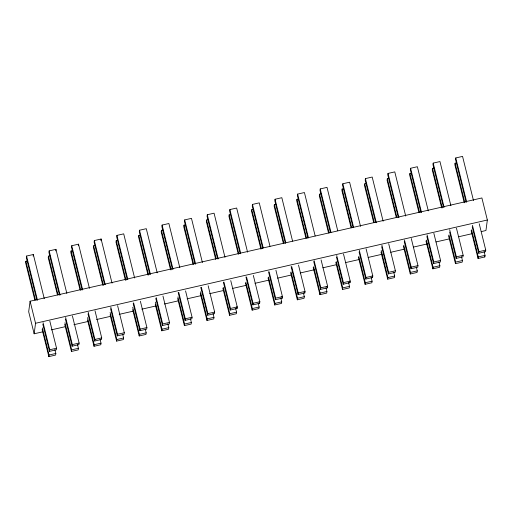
<?xml version="1.0" encoding="UTF-8"?>
<svg xmlns="http://www.w3.org/2000/svg" width="513" height="513" viewBox="0 0 513 513"><rect width="100%" height="100%" fill="white"/><g stroke="black" fill="none" stroke-linecap="round" stroke-linejoin="round"><path stroke-width="0.77" d="M27.369 260.963L25.862 261.309L25.65 262.887L34.852 300.067M44.265 298.649L33.339 254.499L26.561 256.051L26.355 257.629L36.898 300.227M33.127 256.077L33.339 254.499M481.265 231.594L485.946 230.523L487.35 220.006L481.893 197.954L30.087 301.221L28.683 311.737L34.14 333.79L42.726 331.828M34.14 333.79L35.551 323.273L30.087 301.221M49.96 255.801L48.453 256.147L48.241 257.725L57.443 294.898M66.857 293.487L55.93 249.337L49.152 250.889L48.94 252.467L59.482 295.065M55.718 250.915L55.93 249.337M54.872 349.61L55.834 353.476L55.622 355.054L48.844 356.606L49.056 355.028L42.348 327.922M49.825 321.112L56.533 348.218L56.321 349.795L49.543 351.347L49.755 349.77L43.047 322.658M72.545 250.639L71.044 250.979L70.832 252.556L80.028 289.736M89.448 288.325L78.521 244.175L71.743 245.721L71.531 247.298L82.074 289.903M78.309 245.753L78.521 244.175M77.463 344.441L78.418 348.314L78.213 349.892L71.435 351.443L71.647 349.866L64.933 322.754M72.416 315.95L79.124 343.056L78.912 344.633L72.134 346.185L72.346 344.608L65.638 317.496M95.136 245.477L93.629 245.817L93.417 247.394L102.812 285.35M112.039 283.157L101.112 239.013L94.334 240.559L94.123 242.136L104.665 284.734M100.901 240.591L101.112 239.013M100.054 339.279L101.01 343.152L100.798 344.73L94.026 346.281L94.232 344.704L87.524 317.592M95.008 310.782L101.715 337.894L101.503 339.471L94.725 341.023L94.937 339.446L88.23 312.334M117.727 240.308L116.22 240.655L116.009 242.232L125.403 280.188M134.624 277.995L123.704 233.845L116.926 235.396L116.714 236.974L127.256 279.572M122.645 334.117L123.601 337.99L123.389 339.568L116.611 341.113L116.823 339.535L110.115 312.43M117.592 305.62L124.306 332.732L124.095 334.309L117.317 335.855L117.528 334.277L110.821 307.172M140.318 235.146L138.811 235.493L138.6 237.07L147.994 275.019M157.215 272.833L146.288 228.683L139.517 230.234L139.305 231.812L149.847 274.41M145.23 328.955L146.192 332.828L145.981 334.405L139.203 335.951L139.414 334.373L132.707 307.268M140.376 301.234L146.898 327.563L146.686 329.147L139.908 330.693L140.12 329.115L133.598 302.779M162.91 229.984L161.403 230.331L161.191 231.908L170.585 269.857M179.806 267.671L168.88 223.521L162.102 225.066L161.896 226.65L172.439 269.248M167.822 323.786L168.783 327.66L168.572 329.237L161.794 330.789L162.005 329.211L155.298 302.099M162.967 296.072L169.482 322.401L169.271 323.979L162.499 325.531L162.704 323.953L156.189 297.617M185.501 224.822L183.994 225.162L183.782 226.74L193.17 264.695M202.398 262.509L191.471 218.358L184.693 219.904L184.481 221.481L195.023 264.086M190.413 318.624L191.375 322.497L191.163 324.075L184.385 325.627L184.597 324.049L177.889 296.937M185.559 290.903L192.074 317.239L191.862 318.817L185.084 320.368L185.296 318.791L178.781 292.455M208.086 219.654L206.579 220L206.373 221.578L215.761 259.533M224.989 257.34L214.062 213.19L207.284 214.742L207.072 216.319L217.615 258.918M213.004 313.462L213.959 317.335L213.748 318.913L206.976 320.458L207.188 318.881L200.474 291.775M208.15 285.741L214.665 312.077L214.453 313.655L207.675 315.2L207.887 313.623L201.372 287.293M230.677 214.492L229.17 214.838L228.958 216.415L238.353 254.365M247.58 252.178L236.653 208.028L229.875 209.58L229.664 211.157L240.206 253.755M235.595 308.3L236.551 312.173L236.339 313.751L229.561 315.296L229.773 313.719L223.258 287.383M230.741 280.579L237.256 306.915L237.044 308.493L230.266 310.038L230.478 308.46L223.963 282.124M253.268 209.33L251.761 209.676L251.55 211.253L260.944 249.203M269.979 246.24L259.245 202.866L252.467 204.418L252.255 205.995L262.797 248.593M258.186 303.132L259.142 307.005L258.93 308.582L252.152 310.134L252.364 308.557L245.849 282.221M253.326 275.417L259.847 301.747L259.636 303.324L252.858 304.876L253.069 303.298L246.548 276.962M275.859 204.168L274.352 204.507L274.141 206.085L283.343 243.265M292.564 241.078L281.829 197.704L275.058 199.249L274.846 200.827L285.388 243.431M280.771 297.97L281.733 301.843L281.522 303.42L274.744 304.972L274.955 303.395L268.44 277.058M275.917 270.248L282.432 296.585L282.227 298.162L275.449 299.714L275.661 298.136L269.139 271.8M298.451 198.999L296.944 199.345L296.732 200.923L305.934 238.103M315.155 235.916L304.421 192.542L297.643 194.087L297.437 195.665L307.98 238.263M303.363 292.808L304.324 296.681L304.113 298.258L297.335 299.81L297.546 298.233L291.031 271.896M298.508 265.086L305.023 291.422L304.812 293L298.04 294.545L298.245 292.968L291.73 266.638M321.035 193.837L319.535 194.183L319.323 195.761L328.525 232.94M337.746 230.747L327.012 187.373L320.234 188.925L320.022 190.503L330.372 232.325M325.954 287.646L326.909 291.519L326.704 293.096L319.926 294.642L320.138 293.064L313.616 266.734M321.1 259.924L327.615 286.26L327.403 287.838L320.625 289.383L320.837 287.806L314.129 260.7M343.627 188.675L342.12 189.021L341.915 190.599L351.11 227.772M360.53 226.361L349.603 182.211L342.825 183.763L342.613 185.34L352.963 227.163M348.545 282.483L349.5 286.35L349.289 287.934L342.517 289.479L342.722 287.902L336.207 261.566M343.498 253.986L350.206 281.092L349.994 282.669L343.216 284.221L343.428 282.644L336.72 255.538M366.218 183.513L364.711 183.853L364.499 185.437L373.701 222.61M383.121 221.199L372.194 177.049L365.416 178.595L365.205 180.172L375.554 222.001M371.136 277.315L372.092 281.188L371.88 282.766L365.102 284.317L365.314 282.74L358.799 256.404M366.09 248.824L372.797 275.93L372.585 277.507L365.807 279.059L366.019 277.482L359.312 250.37M388.809 178.351L387.302 178.691L387.091 180.268L396.293 217.448M405.706 216.031L394.786 171.887L388.008 173.432L387.796 175.01L398.338 217.608M393.727 272.153L394.683 276.026L394.471 277.604L387.693 279.155L387.905 277.578L381.197 250.466M388.674 243.656L395.388 270.768L395.177 272.345L388.399 273.897L388.61 272.32L381.903 245.208M411.4 173.182L409.893 173.529L409.682 175.106L418.884 212.286M428.297 210.869L417.37 166.719L410.599 168.27L410.387 169.848L420.929 212.446M416.312 266.991L417.274 270.864L417.063 272.441L410.285 273.987L410.496 272.409L403.789 245.304M411.266 238.494L417.973 265.606L417.768 267.183L410.99 268.729L411.202 267.151L404.488 240.046M433.992 168.02L432.485 168.367L432.273 169.944L441.667 207.893M450.889 205.707L439.962 161.557L433.184 163.108L432.972 164.686L443.514 207.284M438.904 261.829L439.865 265.702L439.654 267.279L432.876 268.825L433.087 267.247L426.38 240.142M433.857 233.332L440.564 260.444L440.353 262.021L433.581 263.567L433.786 261.989L427.079 234.883M456.576 162.858L455.076 163.205L454.864 164.782L464.252 202.731M473.48 200.545L462.553 156.394L455.775 157.946L455.563 159.524L466.105 202.122M461.495 256.66L462.45 260.533L462.245 262.111L455.467 263.663L455.679 262.085L448.965 234.973M456.448 228.17L463.156 255.275L462.944 256.853L456.166 258.405L456.378 256.827L449.67 229.715M484.086 251.498L485.041 255.371L484.83 256.949L478.058 258.501L478.263 256.923L471.556 229.811M479.232 223.777L485.747 250.113L485.535 251.691L478.757 253.242L478.969 251.665L472.454 225.329M35.551 323.273L487.35 220.006M51.306 329.865L65.356 326.659M73.936 324.697L88.762 321.305M96.566 319.522L110.616 316.309M119.196 314.347L133.239 311.141M141.825 309.179L155.869 305.966M164.455 304.004L178.498 300.798M187.085 298.835L201.128 295.623M209.714 293.66L223.758 290.448M232.344 288.486L246.387 285.279M254.974 283.317L269.017 280.104M277.597 278.142L291.647 274.93M300.227 272.974L314.277 269.761M322.857 267.799L336.906 264.586M345.486 262.624L359.536 259.418M368.116 257.455L382.159 254.243M390.746 252.281L404.789 249.068M413.375 247.106L427.419 243.899M436.005 241.937L449.273 238.904M458.635 236.762L471.896 233.729M49.755 349.77L56.533 348.218M72.346 344.608L79.124 343.056M94.937 339.446L101.715 337.894M117.528 334.277L124.306 332.732M140.12 329.115L146.898 327.563M162.704 323.953L169.482 322.401M185.296 318.791L192.074 317.239M207.887 313.623L214.665 312.077M230.478 308.46L237.256 306.915M253.069 303.298L259.847 301.747M275.661 298.136L282.432 296.585M298.245 292.968L305.023 291.422M320.837 287.806L327.615 286.26M343.428 282.644L350.206 281.092M366.019 277.482L372.797 275.93M388.61 272.32L395.388 270.768M411.202 267.151L417.973 265.606M433.786 261.989L440.564 260.444M456.378 256.827L463.156 255.275M478.969 251.665L485.747 250.113M49.056 355.028L55.834 353.476M71.647 349.866L78.418 348.314M94.232 344.704L101.01 343.152M116.823 339.535L123.601 337.99M139.414 334.373L146.192 332.828M162.005 329.211L168.783 327.66M184.597 324.049L191.375 322.497M207.188 318.881L213.959 317.335M229.773 313.719L236.551 312.173M252.364 308.557L259.142 307.005M274.955 303.395L281.733 301.843M297.546 298.233L304.324 296.681M320.138 293.064L326.909 291.519M342.722 287.902L349.5 286.35M365.314 282.74L372.092 281.188M387.905 277.578L394.683 276.026M410.496 272.409L417.274 270.864M433.087 267.247L439.865 265.702M455.679 262.085L462.45 260.533M478.263 256.923L485.041 255.371M484.452 255.403L484.83 256.949M455.775 157.946L466.702 202.09M472.242 226.906L478.757 253.242M455.076 163.205L464.849 202.706M471.152 230.613L478.058 258.501M433.184 163.108L444.111 207.258M449.651 232.068L456.166 258.405M432.485 168.367L442.257 207.868M448.567 235.781L455.467 263.663M410.599 168.27L421.519 212.42M426.867 236.461L433.581 263.567M409.893 173.529L419.474 212.254M425.976 240.943L432.876 268.825M388.008 173.432L398.934 217.583M404.276 241.623L410.99 268.729M387.302 178.691L396.889 217.422M403.385 246.105L410.285 273.987M365.416 178.595L376.343 222.745M381.691 246.785L388.399 273.897M364.711 183.853L374.298 222.584M380.986 252.043L387.693 279.155M372.201 275.962L372.585 277.507M342.825 183.763L353.56 227.137M359.1 251.947L365.807 279.059M342.12 189.021L351.706 227.746M358.395 257.205L365.102 284.317M349.61 281.124L349.994 282.669M320.234 188.925L330.968 232.299M336.509 257.116L343.216 284.221M319.535 194.183L329.115 232.908M335.803 262.374L342.517 289.479M327.018 286.286L327.403 287.838M297.643 194.087L308.377 237.461M313.725 261.502L320.625 289.383M296.944 199.345L306.524 238.07M313.219 267.536L319.926 294.642M304.433 291.448L304.812 293M275.058 199.249L285.786 242.623M291.134 266.664L298.04 294.545M274.352 204.507L283.939 243.239M290.627 272.698L297.335 299.81M281.842 296.617L282.227 298.162M252.467 204.418L263.201 247.792M268.549 271.826L275.449 299.714M251.761 209.676L261.348 248.401M268.036 277.86L274.744 304.972M259.251 301.779L259.636 303.324M229.875 209.58L240.61 252.954M245.958 276.994L252.858 304.876M229.17 214.838L238.757 253.563M245.445 283.022L252.152 310.134M236.66 306.941L237.044 308.493M207.284 214.742L218.211 258.892M223.367 282.156L230.266 310.038M206.579 220L216.165 258.725M222.854 288.191L229.561 315.296M184.693 219.904L195.62 264.054M200.775 287.318L207.675 315.2M183.994 225.162L193.574 263.894M200.262 293.353L206.976 320.458M162.102 225.066L173.028 269.216M178.184 292.481L185.084 320.368M161.403 230.331L171.175 269.832M177.678 298.515L184.385 325.627M139.517 230.234L150.437 274.384M155.785 298.419L162.499 325.531M138.811 235.493L148.584 274.994M155.279 304.453L161.794 330.789M116.926 235.396L127.852 279.547M133.2 303.587L139.908 330.693M116.22 240.655L125.999 280.156M132.687 309.615L139.203 335.951M94.334 240.559L105.261 284.709M110.609 308.749L117.317 335.855M93.629 245.817L103.408 285.318M110.096 314.783L116.611 341.113M71.743 245.721L82.67 289.871M88.018 313.911L94.725 341.023M71.044 250.979L80.817 290.486M87.505 319.945L94.026 346.281M49.152 250.889L60.079 295.033M65.427 319.073L72.134 346.185M48.453 256.147L58.033 294.872M64.721 324.331L71.435 351.443M26.561 256.051L37.487 300.201M42.835 324.235L49.543 351.347M25.862 261.309L35.442 300.034M42.137 329.5L48.844 356.606"/></g></svg>
